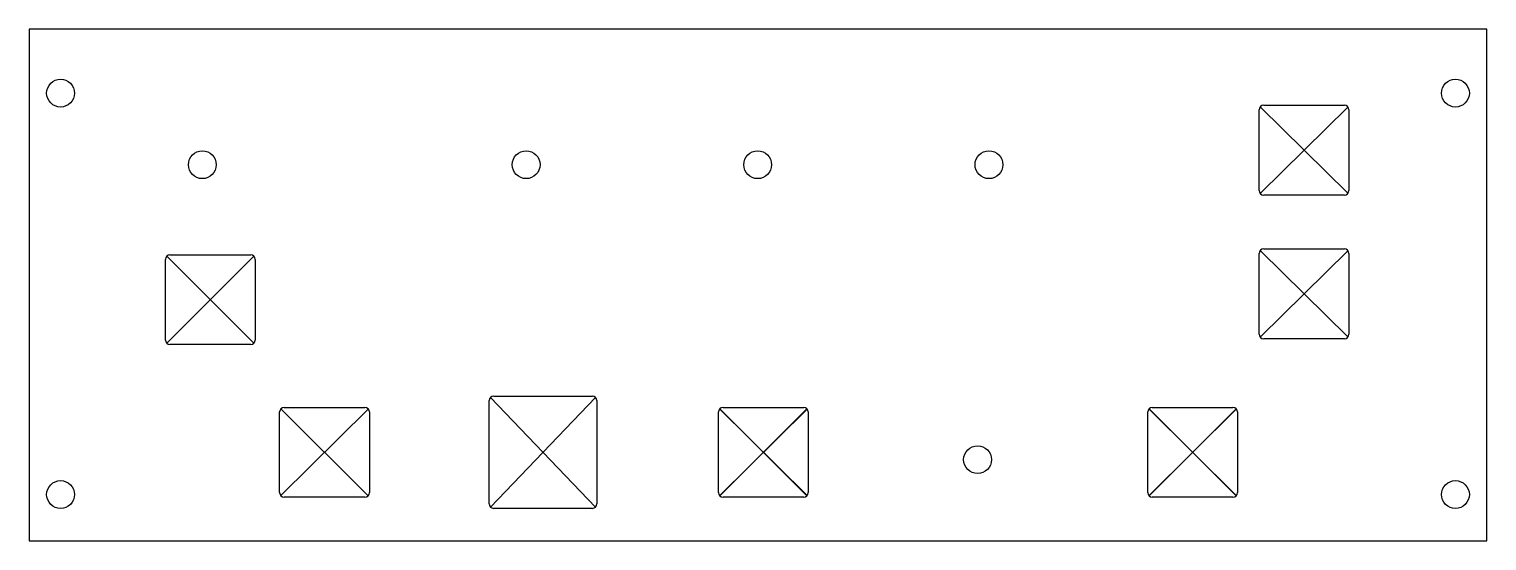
# Model space of a CAD drawing. Header units: centimetres. Extents: x 0 to 269, y -11 to 160.
# Drawn here: x 236.4 to 268.9, y 149.08 to 160.48 of the extents above.
import ezdxf

# ---------------------------------------------------------------- set-up
doc = ezdxf.new("R2010")
doc.units = ezdxf.units.CM
doc.header["$MEASUREMENT"] = 0
for name, color, linetype in [('Air Cond_Holes v2_0', 7, 'Continuous'), ('Air Cond_Holes v2_Sketch2', 7, 'Continuous'), ('Air Cond_Holes v2_Sketch3', 7, 'Continuous'), ('Air Cond_Holes v2_Sketch4', 7, 'Continuous'), ('Air Cond_Holes v2_Sketch5', 7, 'Continuous'), ('Air Cond_Holes v2_Sketch6', 7, 'Continuous'), ('Air Cond_Holes v2_Sketch7', 7, 'Continuous'), ('Air Cond_Holes v2_Sketch8', 7, 'Continuous')]:
    doc.layers.add(name, color=color, linetype=linetype)

msp = doc.modelspace()

# ---------------------------------------------------------------- linework, layer by layer
at = {"layer": 'Air Cond_Holes v2_0'}
for p, q in [((236.403, 160.482), (236.403, 149.082)), ((268.903, 160.482), (236.403, 160.482)), ((268.903, 149.082), (268.903, 160.482)), ((265.8, 156.826), (263.855, 158.748)), ((265.8, 158.748), (263.855, 156.826)), ((265.8, 153.625), (263.855, 155.547)), ((265.8, 155.547), (263.855, 153.625)), ((243.96, 152.017), (242.016, 150.095)), ((253.746, 152.017), (251.801, 150.095)), ((251.801, 152.017), (253.746, 150.095)), ((263.316, 152.017), (261.371, 150.095)), ((261.371, 152.017), (263.316, 150.095)), ((243.888, 150.056), (242.088, 150.056)), ((236.403, 149.082), (268.903, 149.082))]:
    msp.add_line(p, q, dxfattribs=at)
for centre in [(237.103, 159.057), (268.203, 159.057), (240.265, 157.462), (247.484, 157.462), (252.646, 157.462), (257.802, 157.462), (257.548, 150.891), (237.103, 150.114), (268.203, 150.114)]:
    msp.add_circle(centre, 0.31, dxfattribs=at)
for p in [(264.827, 157.787), (240.443, 154.454), (264.827, 154.586), (242.988, 151.056), (247.861, 151.056), (252.774, 151.056), (262.343, 151.056)]:
    msp.add_point(p, dxfattribs=at)
at = {"layer": 'Air Cond_Holes v2_Sketch2'}
for p, q in [((263.827, 156.887), (263.827, 158.687)), ((263.927, 158.787), (265.727, 158.787)), ((265.827, 158.687), (265.827, 156.887)), ((265.727, 156.787), (263.927, 156.787))]:
    msp.add_line(p, q, dxfattribs=at)
for centre, start, end in [((263.927, 158.687), 90, 180), ((265.727, 158.687), 0, 90), ((263.927, 156.887), 180, 270), ((265.727, 156.887), 270, 0)]:
    msp.add_arc(centre, 0.1, start, end, dxfattribs=at)
msp.add_point((264.827, 157.787), dxfattribs=at)
at = {"layer": 'Air Cond_Holes v2_Sketch3'}
for p, q in [((241.988, 150.156), (241.988, 151.956)), ((243.959, 150.085), (242.017, 152.026)), ((242.088, 152.056), (243.888, 152.056)), ((243.988, 151.956), (243.988, 150.156))]:
    msp.add_line(p, q, dxfattribs=at)
for centre, start, end in [((242.088, 151.956), 90, 180), ((243.888, 151.956), 0, 90), ((242.088, 150.156), 180, 270), ((243.888, 150.156), 270, 0)]:
    msp.add_arc(centre, 0.1, start, end, dxfattribs=at)
msp.add_point((242.988, 151.056), dxfattribs=at)
at = {"layer": 'Air Cond_Holes v2_Sketch4'}
for p, q in [((246.661, 149.906), (246.661, 152.206)), ((249.032, 149.835), (246.69, 152.276)), ((249.032, 152.276), (246.69, 149.835)), ((246.761, 152.306), (248.961, 152.306)), ((249.061, 152.206), (249.061, 149.906)), ((248.961, 149.806), (246.761, 149.806))]:
    msp.add_line(p, q, dxfattribs=at)
for centre, start, end in [((246.761, 152.206), 90, 180), ((248.961, 152.206), 0, 90), ((246.761, 149.906), 180, 270), ((248.961, 149.906), 270, 0)]:
    msp.add_arc(centre, 0.1, start, end, dxfattribs=at)
msp.add_point((247.861, 151.056), dxfattribs=at)
at = {"layer": 'Air Cond_Holes v2_Sketch5'}
for p, q in [((251.774, 150.156), (251.774, 151.956)), ((253.744, 150.085), (251.803, 152.026)), ((253.744, 152.026), (251.803, 150.085)), ((251.874, 152.056), (253.674, 152.056)), ((253.774, 151.956), (253.774, 150.156)), ((253.674, 150.056), (251.874, 150.056))]:
    msp.add_line(p, q, dxfattribs=at)
for centre, start, end in [((251.874, 151.956), 90, 180), ((253.674, 151.956), 0, 90), ((251.874, 150.156), 180, 270), ((253.674, 150.156), 270, 0)]:
    msp.add_arc(centre, 0.1, start, end, dxfattribs=at)
msp.add_point((252.774, 151.056), dxfattribs=at)
at = {"layer": 'Air Cond_Holes v2_Sketch6'}
for p, q in [((261.343, 150.156), (261.343, 151.956)), ((263.314, 152.026), (261.373, 150.085)), ((263.314, 150.085), (261.373, 152.026)), ((261.443, 152.056), (263.243, 152.056)), ((263.343, 151.956), (263.343, 150.156)), ((263.243, 150.056), (261.443, 150.056))]:
    msp.add_line(p, q, dxfattribs=at)
for centre, start, end in [((261.443, 151.956), 90, 180), ((263.243, 151.956), 0, 90), ((261.443, 150.156), 180, 270), ((263.243, 150.156), 270, 0)]:
    msp.add_arc(centre, 0.1, start, end, dxfattribs=at)
msp.add_point((262.343, 151.056), dxfattribs=at)
at = {"layer": 'Air Cond_Holes v2_Sketch7'}
for p, q in [((263.827, 153.686), (263.827, 155.486)), ((263.927, 155.586), (265.727, 155.586)), ((265.827, 155.486), (265.827, 153.686)), ((265.727, 153.586), (263.927, 153.586))]:
    msp.add_line(p, q, dxfattribs=at)
for centre, start, end in [((263.927, 155.486), 90, 180), ((265.727, 155.486), 0, 90), ((263.927, 153.686), 180, 270), ((265.727, 153.686), 270, 0)]:
    msp.add_arc(centre, 0.1, start, end, dxfattribs=at)
msp.add_point((264.827, 154.586), dxfattribs=at)
at = {"layer": 'Air Cond_Holes v2_Sketch8'}
for p, q in [((239.443, 153.554), (239.443, 155.354)), ((241.414, 155.425), (239.472, 153.484)), ((241.414, 153.484), (239.472, 155.425)), ((239.543, 155.454), (241.343, 155.454)), ((241.443, 155.354), (241.443, 153.554)), ((241.343, 153.454), (239.543, 153.454))]:
    msp.add_line(p, q, dxfattribs=at)
for centre, start, end in [((239.543, 155.354), 90, 180), ((241.343, 155.354), 0, 90), ((239.543, 153.554), 180, 270), ((241.343, 153.554), 270, 0)]:
    msp.add_arc(centre, 0.1, start, end, dxfattribs=at)
msp.add_point((240.443, 154.454), dxfattribs=at)

doc.saveas('drawing.dxf')
